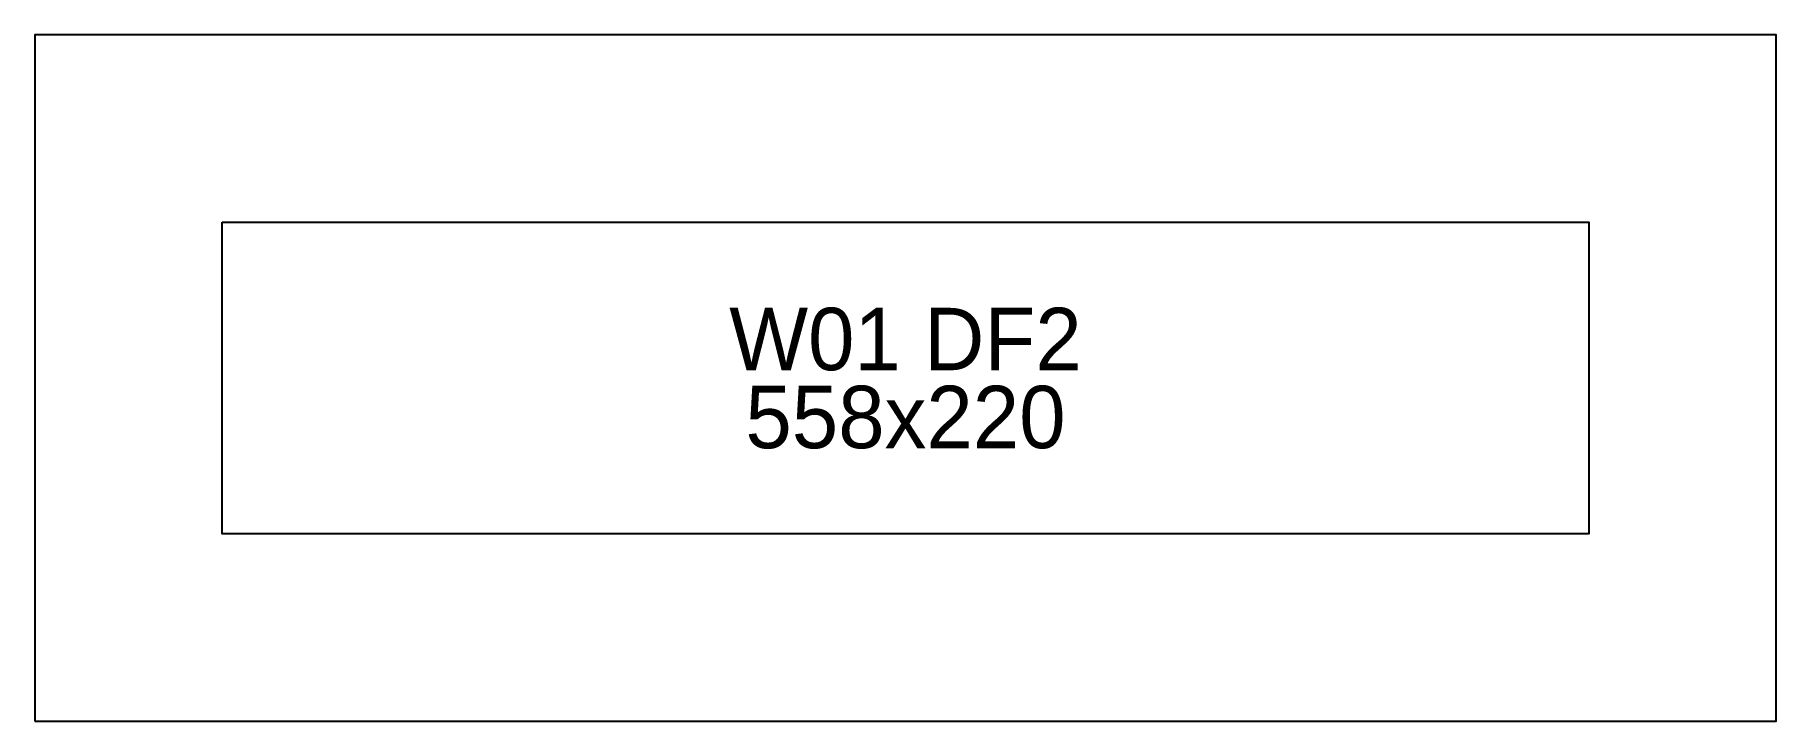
# Model space of a CAD drawing. Extents: x 0 to 558, y 0 to 220.
import ezdxf
from ezdxf.enums import TextEntityAlignment as Align

# ---------------------------------------------------------------- set-up
doc = ezdxf.new("R2010")
doc.units = 0
for name, color, linetype in [('OUTLINE', 7, 'CONTINUOUS'), ('SHAKER_PANEL_POCKET', 41, 'CONTINUOUS'), ('UNIT_NUMBER', 94, 'CONTINUOUS')]:
    doc.layers.add(name, color=color, linetype=linetype)

msp = doc.modelspace()

# ---------------------------------------------------------------- linework, layer by layer
at = {"layer": 'OUTLINE'}
msp.add_lwpolyline([(0, 0), (558, 0), (558, 220), (0, 220)], close=True, dxfattribs=at)
at = {"layer": 'SHAKER_PANEL_POCKET'}
msp.add_lwpolyline([(60, 160), (498, 160), (498, 60), (60, 60)], close=True, dxfattribs=at)

# ---------------------------------------------------------------- texts
at = {"layer": 'UNIT_NUMBER'}
for s, p in [('W01 DF2', (279, 122.5)), ('558x220', (279, 97.5))]:
    msp.add_text(s, height=20, dxfattribs=at).set_placement(p, align=Align.MIDDLE_CENTER)

doc.saveas('drawing.dxf')
